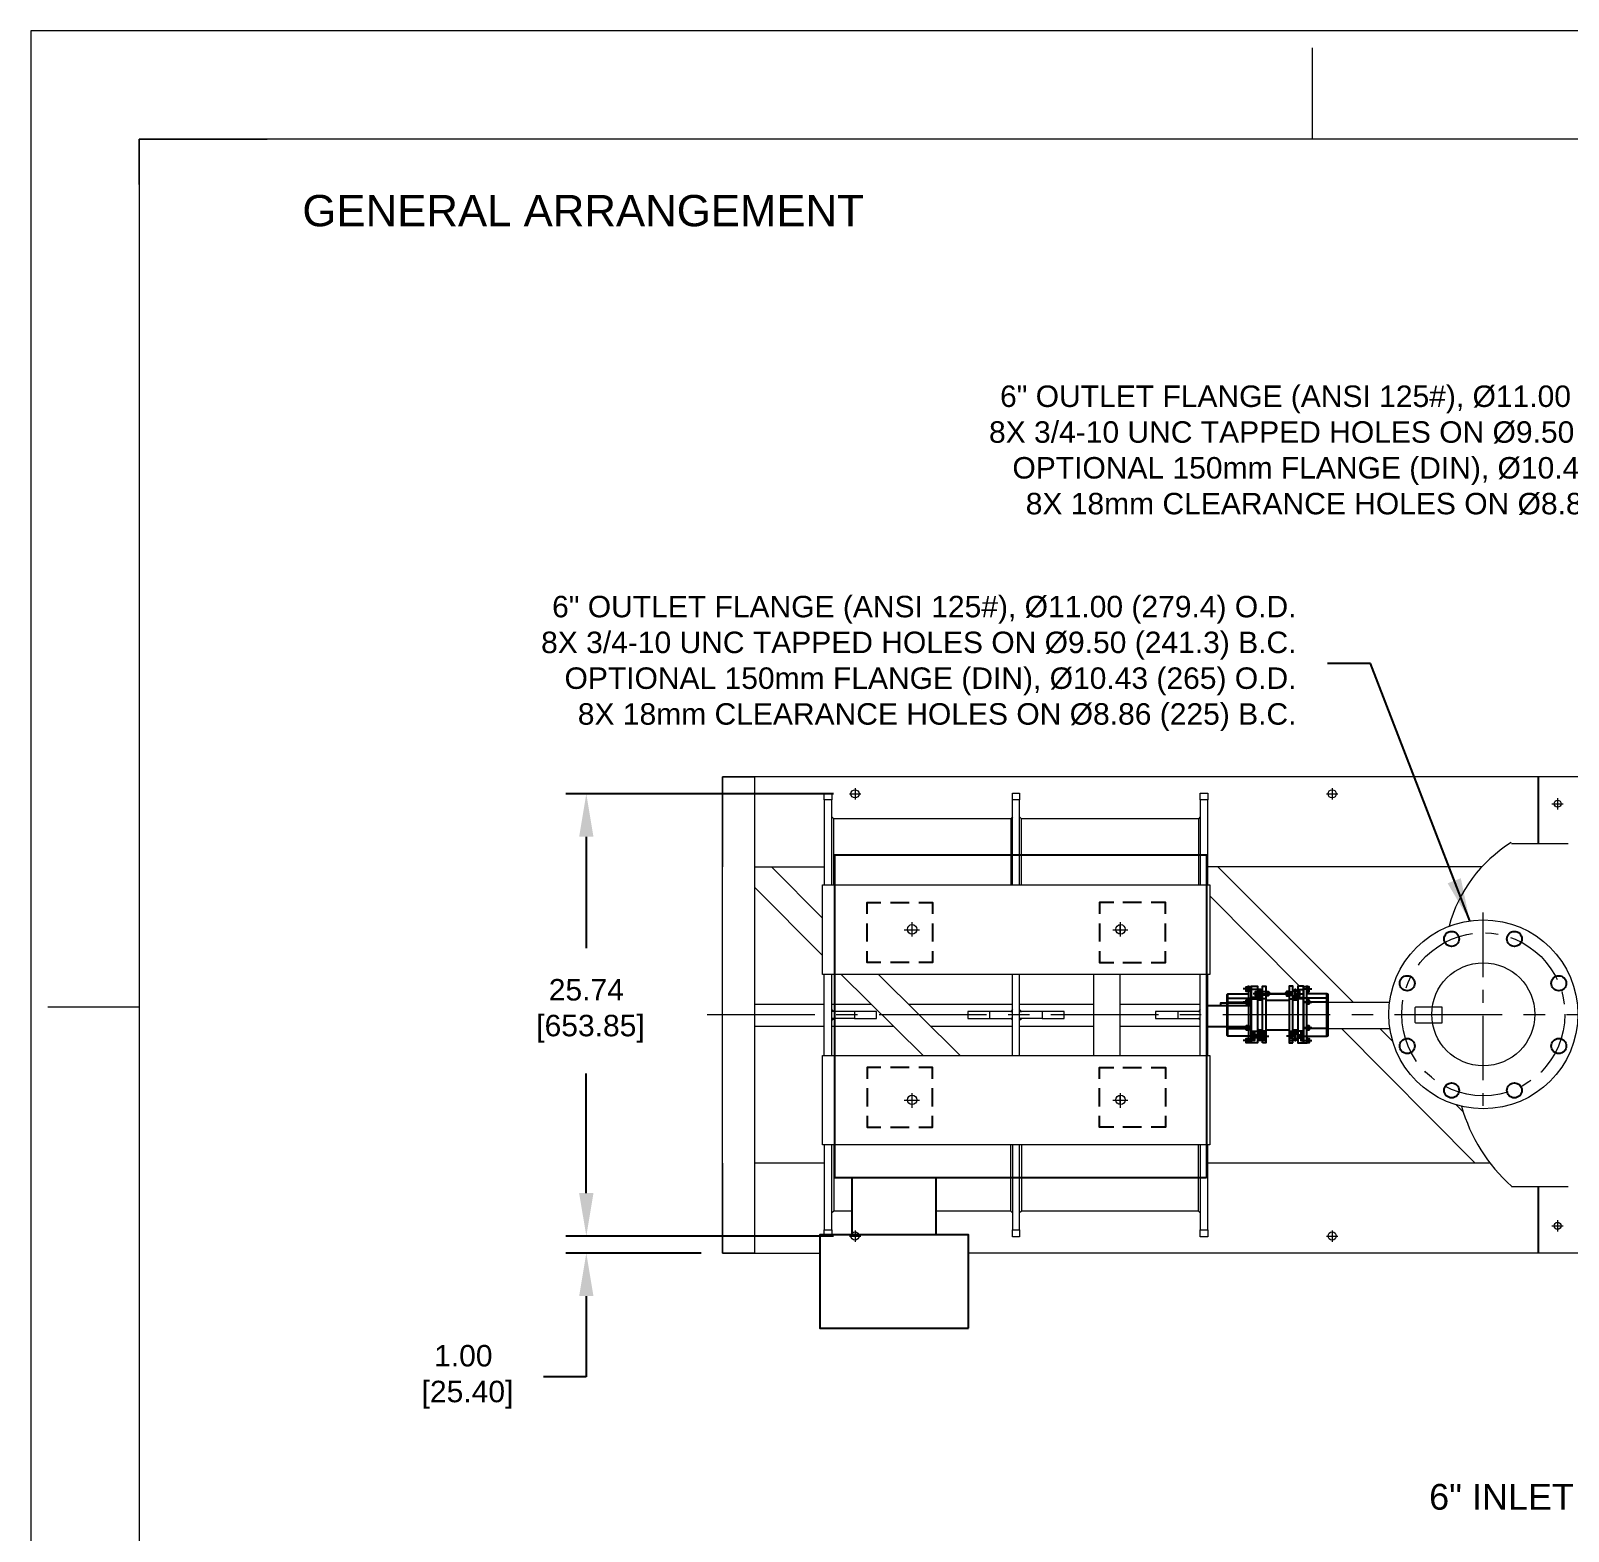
# Model space of a CAD drawing. Header units: inches. Extents: x 26 to 324, y 7 to 235.
# Drawn here: x 25.8 to 115.2, y 147.4 to 234.7 of the extents above; entities that cross this region are included whole.
import ezdxf
from ezdxf.enums import TextEntityAlignment as Align

# ---------------------------------------------------------------- set-up
doc = ezdxf.new("R2010")
doc.units = ezdxf.units.IN
doc.header["$MEASUREMENT"] = 0
doc.linetypes.add('CENTER', pattern=[2, 1.25, -0.25, 0.25, -0.25])
for name, color, linetype in [('CL', 1, 'CENTER'), ('OBJ', 7, 'Continuous'), ('Title Block', 7, 'Continuous'), ('TXT', 7, 'Continuous')]:
    doc.layers.add(name, color=color, linetype=linetype)
doc.styles.add('ACANSTS', font='romans.shx', dxfattribs={"height": 1})
doc.styles.add('Roman', font='romans')
doc.styles.get("Standard").update_dxf_attribs({"font": 'arial.ttf'})
doc.dimstyles.new('STANDARD 2 PLCS', dxfattribs={"dimtxt": 0.125, "dimasz": 0.18, "dimexe": 0.18, "dimexo": 0.0625, "dimgap": 0.09, "dimtad": 0, "dimtih": 1, "dimtoh": 1, "dimzin": 4, "dimdsep": 46, "dimtxsty": 'Standard', "dimcen": 0.09, "dimaunit": 1, "dimadec": 0, "dimazin": 1, "dimtfac": 1, "dimtofl": 0, "dimtmove": 1, "dimatfit": 3, "dimfxl": 1, "dimtolj": 1, "dimtzin": 4, "dimarcsym": 0})

# ---------------------------------------------------------------- blocks, each defined once
blk = doc.blocks.new('*U36')
blk.add_circle((0, 0), 0.438)
blk = doc.blocks.new('*U37')
at = {"layer": 'OBJ', "color": 0, "linetype": 'ByBlock', "lineweight": -2, "transparency": 16777216}
for p, rotation in [((58.703, 93.608), 90.00000000000001), ((62.357, 93.608), 45.00000000000002), ((56.119, 91.024), 135), ((56.119, 87.37), 180), ((64.94, 87.37), 315), ((58.703, 84.787), 225), ((62.357, 84.787), 270)]:
    blk.add_blockref('*U36', p, dxfattribs=dict(at, rotation=rotation))
blk.add_blockref('*U36', (64.94, 91.024), dxfattribs=at)
blk = doc.blocks.new('*D49')
at = {"color": 0, "lineweight": -2, "transparency": 16777216}
for p, q in [((72.472, 190.289), (56.883, 190.289)), ((58.083, 187.789), (58.083, 181.299)), ((58.083, 167.047), (58.083, 174.008)), ((72.472, 164.547), (56.883, 164.547))]:
    blk.add_line(p, q, dxfattribs=at)
at = {"color": 0, "transparency": 16777216}
for points in [[(57.666, 187.789), (58.499, 187.789), (58.083, 190.289)], [(57.666, 167.047), (58.499, 167.047), (58.083, 164.547)]]:
    blk.add_solid(points, dxfattribs=at)
at = {"layer": 'Defpoints', "color": 0, "transparency": 16777216}
for p in [(73.722, 190.289), (58.083, 164.547), (73.722, 164.547)]:
    blk.add_point(p, dxfattribs=at)
at = {"color": 0, "transparency": 16777216, "insert": (58.083, 177.654), "char_height": 1.25, "attachment_point": 5}
blk.add_mtext('\\A1;25.74\\P [653.85]', dxfattribs=at)
blk = doc.blocks.new('*D50')
at = {"color": 0, "lineweight": -2, "transparency": 16777216}
for p, q in [((58.083, 167.047), (58.083, 169.547)), ((72.472, 164.547), (56.883, 164.547)), ((64.757, 163.547), (56.883, 163.547)), ((58.083, 161.047), (58.083, 156.347)), ((58.083, 156.347), (55.583, 156.347))]:
    blk.add_line(p, q, dxfattribs=at)
at = {"color": 0, "transparency": 16777216}
for points in [[(57.666, 167.047), (58.499, 167.047), (58.083, 164.547)], [(57.666, 161.047), (58.499, 161.047), (58.083, 163.547)]]:
    blk.add_solid(points, dxfattribs=at)
at = {"layer": 'Defpoints', "color": 0, "transparency": 16777216}
for p in [(58.083, 164.547), (73.722, 164.547), (66.007, 163.547)]:
    blk.add_point(p, dxfattribs=at)
at = {"color": 0, "transparency": 16777216, "insert": (50.927, 156.347), "char_height": 1.25, "attachment_point": 5}
blk.add_mtext('\\A1;1.00\\P [25.40]', dxfattribs=at)
blk = doc.blocks.new('LONE STAR BLOWER TITLE BLOCK (SIZE A)')
at = {"layer": 'Title Block', "lineweight": 15}
for p, q in [((23.625, 18), (0, 18)), ((0, 18), (0, 0)), ((5.9062, 17.5), (5.9062, 17.9219)), ((23.125, 17.5), (0.5, 17.5)), ((23.125, 17.5), (0.5, 17.5)), ((0.5, 17.5), (0.5, 0.5)), ((0.5, 17.2912), (0.5, 17.5)), ((0.5, 17.5), (1.0894, 17.5)), ((0.5, 17.2912), (0.5, 14.2179)), ((0.0781, 13.5), (0.5, 13.5))]:
    blk.add_line(p, q, dxfattribs=at)
at = {"layer": 'Title Block', "lineweight": 15, "style": 'ACANSTS'}
for tag, p, height in [('DRAWN_BY', (14.3692, 2.2855), 0.135), ('DRAWN_DATE', (15.5145, 2.2938), 0.135), ('DRAWING_SUBTITLE', (17.5134, 1.9768), 0.2025), ('CHECKED_BY', (14.3914, 1.9397), 0.135), ('CHECK_DATE', (15.4958, 1.9404), 0.135), ('ENGINEER', (14.3854, 1.6081), 0.135), ('ENG_DATE', (15.4868, 1.6029), 0.135), ('DRAWING_SUBTITLE', (17.5109, 1.5494), 0.2025), ('MANUFACTURING', (14.3811, 1.2706), 0.135), ('MFG_DATE', (15.4879, 1.2695), 0.135), ('CONTROL', (14.3811, 0.9331), 0.135), ('CONTROL_DATE', (15.4879, 0.932), 0.135), ('CAGE_CODE', (17.7275, 0.9163), 0.135), ('MODEL_FILE_NAME', (8.2952, 0.6111), 0.135), ('APPROVED_BY', (14.3698, 0.5685), 0.135), ('APPROVAL_DATE', (15.4796, 0.5615), 0.135)]:
    blk.add_attdef(tag, p, '', height=height, dxfattribs=at)
at = {"layer": 'Title Block', "lineweight": 15, "style": 'Roman', "flags": 8}
for tag, height, p in [('DWG_NUMBER', 0.2812, (18.9096, 1.1474)), ('SCALE', 0.135, (17.9035, 0.7041)), ('SHEETNUMBER', 0.135, (21.2556, 0.7041)), ('TOTA_SHEETS', 0.135, (21.8939, 0.7016))]:
    blk.add_attdef(tag, text='', height=height, dxfattribs=at).set_placement(p, align=Align.TOP_LEFT)
at = {"layer": 'Title Block', "lineweight": 15, "style": 'ACANSTS'}
blk.add_attdef('REVISION', text='', height=0.135, dxfattribs=at).set_placement((22.8495, 0.8933), align=Align.CENTER)

msp = doc.modelspace()

# ---------------------------------------------------------------- linework, layer by layer
at = {"layer": 'CL', "lineweight": 0, "ltscale": 5}
for points in [[(73.722, 190.618), (73.722, 189.959)], [(101.486, 190.618), (101.486, 189.959)], [(73.392, 190.289), (74.051, 190.289)], [(101.156, 190.289), (101.816, 190.289)], [(114.278, 189.713), (114.937, 189.713)], [(114.607, 190.043), (114.607, 189.383)], [(77.024, 182.823), (77.024, 181.98)], [(89.154, 182.823), (89.154, 181.98)], [(89.154, 182.127), (89.154, 182.64)], [(76.584, 182.383), (77.464, 182.383)], [(77.024, 182.383), (77.024, 182.383)], [(88.714, 182.383), (89.594, 182.383)], [(89.154, 182.383), (89.154, 182.383)], [(65.122, 177.436), (143.2, 177.436)], [(77.024, 172.855), (77.024, 172.012)], [(89.154, 172.855), (89.154, 172.012)], [(89.154, 172.195), (89.154, 172.708)], [(76.584, 172.452), (77.464, 172.452)], [(77.024, 172.452), (77.024, 172.452)], [(88.714, 172.452), (89.594, 172.452)], [(89.154, 172.452), (89.154, 172.452)], [(73.722, 164.876), (73.722, 164.217)], [(101.486, 164.876), (101.486, 164.217)], [(114.278, 165.141), (114.937, 165.141)], [(114.607, 165.471), (114.607, 164.811)], [(73.392, 164.547), (74.051, 164.547)], [(101.156, 164.547), (101.816, 164.547)]]:
    msp.add_lwpolyline(points, dxfattribs=at)
at = {"layer": 'CL', "lineweight": 0, "ltscale": 3}
msp.add_lwpolyline([(110.263, 183.373), (110.263, 171.462)], dxfattribs=at)
msp.add_circle((110.281, 177.454), 4.75, dxfattribs=at)
at = {"layer": 'OBJ', "lineweight": 0}
for p, q in [((66.007, 163.547), (66.007, 191.289)), ((66.007, 191.289), (67.876, 191.289)), ((116.566, 191.289), (66.007, 191.289)), ((66.007, 191.289), (66.007, 186.048)), ((67.876, 186.048), (71.93, 186.048)), ((66.007, 168.787), (66.007, 163.547)), ((71.93, 168.787), (67.876, 168.787)), ((67.876, 163.547), (66.007, 163.547)), ((66.007, 163.547), (71.673, 163.547))]:
    msp.add_line(p, q, dxfattribs=at)
at = {"layer": 'OBJ'}
for p, q in [((113.488, 187.404), (113.488, 191.289)), ((113.488, 163.547), (113.488, 167.431))]:
    msp.add_line(p, q, dxfattribs=at)
at = {"layer": 'OBJ', "lineweight": 0}
for points in [[(67.876, 191.289), (67.876, 163.547)], [(71.93, 189.933), (71.93, 190.336), (72.37, 190.336), (72.37, 189.933)], [(72.37, 184.985), (72.37, 189.933), (71.93, 189.933), (71.93, 184.985)], [(82.887, 184.985), (82.887, 189.933)], [(83.291, 184.985), (83.291, 189.933)], [(93.808, 189.933), (93.808, 190.336), (94.248, 190.336), (94.248, 189.933)], [(94.248, 184.985), (94.248, 189.933), (93.808, 189.933), (93.808, 184.985)], [(72.48, 184.985), (72.48, 188.833), (72.37, 188.943)], [(82.778, 188.833), (72.48, 188.833)], [(82.887, 188.943), (82.778, 188.833), (82.778, 184.985)], [(83.401, 184.985), (83.401, 188.833), (83.291, 188.943)], [(93.698, 188.833), (83.401, 188.833)], [(93.808, 188.943), (93.698, 188.833), (93.698, 184.985)], [(111.912, 187.404), (115.21, 187.404)], [(71.82, 183.043), (68.852, 186.048)], [(110.208, 186.048), (94.248, 186.048)], [(102.714, 178.169), (94.835, 186.048)], [(71.82, 180.881), (67.876, 184.853)], [(71.93, 175.054), (71.93, 179.781)], [(72.37, 175.054), (72.37, 179.781)], [(77.684, 175.054), (72.919, 179.781)], [(79.846, 175.054), (75.082, 179.781)], [(82.887, 175.054), (82.887, 179.781)], [(83.291, 175.054), (83.291, 179.781)], [(87.615, 175.054), (87.615, 179.781)], [(89.154, 175.054), (89.154, 179.781)], [(93.808, 175.054), (93.808, 179.781)], [(94.248, 175.054), (94.248, 179.781)], [(101.174, 178.169), (104.828, 178.169)], [(71.93, 178.022), (67.876, 178.022)], [(74.679, 178.022), (72.37, 178.022)], [(72.37, 177.216), (72.37, 177.619)], [(73.689, 177.619), (72.37, 177.619)], [(73.689, 177.216), (72.37, 177.216)], [(82.887, 178.022), (76.877, 178.022)], [(81.568, 177.216), (82.887, 177.216), (82.887, 177.619), (81.568, 177.619)], [(87.615, 178.022), (83.291, 178.022)], [(83.291, 177.216), (83.291, 177.619)], [(84.61, 177.619), (83.291, 177.619)], [(84.61, 177.216), (83.291, 177.216)], [(93.808, 178.022), (89.154, 178.022)], [(92.526, 177.216), (93.808, 177.216), (93.808, 177.619), (92.526, 177.619)], [(71.93, 176.74), (67.876, 176.74)], [(75.961, 176.74), (72.37, 176.74)], [(82.887, 176.74), (78.16, 176.74)], [(87.615, 176.74), (83.291, 176.74)], [(93.808, 176.74), (89.154, 176.74)], [(101.248, 176.63), (104.843, 176.63)], [(105.015, 175.867), (104.253, 176.63)], [(106.305, 176.996), (106.342, 176.96)], [(109.114, 171.768), (108.694, 172.188)], [(71.93, 169.85), (71.93, 164.903), (72.37, 164.903), (72.37, 169.85)], [(72.48, 169.85), (72.48, 166.002), (72.37, 165.892)], [(82.887, 165.892), (82.778, 166.002), (82.778, 169.85)], [(82.887, 169.85), (82.887, 164.903), (83.291, 164.903), (83.291, 169.85)], [(83.401, 169.85), (83.401, 166.002), (83.291, 165.892)], [(93.808, 165.892), (93.698, 166.002), (93.698, 169.85)], [(93.808, 169.85), (93.808, 164.903), (94.248, 164.903), (94.248, 169.85)], [(110.676, 168.787), (94.248, 168.787)], [(111.912, 167.431), (115.21, 167.431)], [(73.542, 166.002), (72.48, 166.002)], [(82.778, 166.002), (78.417, 166.002)], [(93.698, 166.002), (83.401, 166.002)], [(71.93, 164.609), (71.93, 164.903)], [(72.37, 164.903), (72.37, 164.609)], [(83.291, 164.903), (83.291, 164.499), (82.887, 164.499), (82.887, 164.903)], [(94.248, 164.903), (94.248, 164.499), (93.808, 164.499), (93.808, 164.903)], [(116.566, 163.547), (80.322, 163.547)]]:
    msp.add_lwpolyline(points, dxfattribs=at)
for points in [[(83.291, 189.933), (82.887, 189.933), (82.887, 190.336), (83.291, 190.336)], [(71.82, 184.985), (94.358, 184.985), (94.358, 179.781), (71.82, 179.781)], [(99.592, 179.085), (94.358, 184.362)], [(72.37, 177.619), (72.37, 177.729), (72.48, 177.619)], [(72.37, 177.216), (72.37, 177.106), (72.48, 177.216)], [(73.689, 177.619), (73.689, 177.216), (74.972, 177.216), (74.972, 177.619)], [(80.286, 177.619), (80.286, 177.216), (81.568, 177.216), (81.568, 177.619)], [(82.887, 177.729), (82.778, 177.619), (82.887, 177.619)], [(82.887, 177.216), (82.778, 177.216), (82.887, 177.106)], [(83.291, 177.619), (83.401, 177.619), (83.291, 177.729)], [(83.401, 177.216), (83.291, 177.216), (83.291, 177.106)], [(84.61, 177.619), (84.61, 177.216), (85.893, 177.216), (85.893, 177.619)], [(91.206, 177.619), (91.206, 177.216), (92.526, 177.216), (92.526, 177.619)], [(93.698, 177.619), (93.808, 177.619), (93.808, 177.729)], [(93.808, 177.216), (93.698, 177.216), (93.808, 177.106)], [(107.881, 177.876), (106.342, 177.876), (106.305, 177.839), (106.305, 176.996), (106.342, 176.96), (107.881, 176.96)], [(102.027, 176.63), (109.806, 168.787)], [(71.82, 169.85), (71.82, 175.054), (94.358, 175.054), (94.358, 169.85)]]:
    msp.add_lwpolyline(points, close=True, dxfattribs=at)
at = {"layer": 'OBJ', "lineweight": 25}
for points in [[(94.175, 167.944), (72.553, 167.944), (72.553, 186.744), (94.175, 186.744)], [(96.594, 178.755), (96.594, 179.085), (96.63, 179.085), (96.63, 178.755)], [(96.63, 175.787), (96.63, 179.048), (96.777, 179.048), (96.777, 175.787)], [(96.777, 175.787), (96.777, 179.085), (97.143, 179.085), (97.143, 175.787)], [(97.436, 175.787), (97.436, 179.085), (97.62, 179.085), (97.62, 175.787)], [(99.196, 175.787), (99.196, 179.085), (98.976, 179.085), (98.976, 175.787)], [(99.819, 175.787), (99.819, 179.085), (99.489, 179.085), (99.489, 175.787)], [(100.002, 175.787), (100.002, 179.048), (99.819, 179.048), (99.819, 175.787)], [(100.038, 178.755), (100.038, 179.085), (100.002, 179.085), (100.002, 178.755)], [(96.3, 178.169), (96.777, 178.169)], [(96.557, 178.279), (96.484, 178.279), (96.484, 178.059), (96.557, 178.059), (96.594, 178.022), (96.557, 178.059), (96.484, 178.059), (96.484, 178.279)], [(96.484, 178.242), (96.557, 178.242)], [(96.484, 178.096), (96.557, 178.096)], [(96.594, 178.316), (96.557, 178.279), (96.557, 178.059), (96.557, 178.279)], [(96.594, 178.022), (96.594, 178.316), (96.63, 178.316), (96.63, 178.022)], [(96.594, 178.022), (96.594, 178.316), (96.63, 178.316), (96.63, 178.022)], [(97.217, 178.572), (97.327, 178.572), (97.327, 178.279), (97.217, 178.279)], [(97.29, 178.902), (97.29, 178.755)], [(97.29, 178.572), (97.29, 178.279)], [(99.342, 178.902), (99.342, 178.755)], [(99.342, 178.572), (99.342, 178.279)], [(100.295, 178.169), (99.855, 178.169)], [(100.038, 178.022), (100.038, 178.316), (100.002, 178.316), (100.002, 178.022)], [(100.038, 178.022), (100.038, 178.316), (100.002, 178.316), (100.002, 178.022)], [(100.038, 178.316), (100.038, 178.279), (100.038, 178.059), (100.038, 178.279)], [(100.038, 178.279), (100.148, 178.279), (100.148, 178.059), (100.038, 178.059), (100.038, 178.022), (100.038, 178.059), (100.148, 178.059), (100.148, 178.279)], [(100.148, 178.242), (100.038, 178.242)], [(100.148, 178.096), (100.038, 178.096)], [(96.3, 176.666), (96.777, 176.666)], [(96.557, 176.776), (96.484, 176.776), (96.484, 176.556), (96.557, 176.556), (96.594, 176.52), (96.557, 176.556), (96.484, 176.556), (96.484, 176.776)], [(96.484, 176.74), (96.557, 176.74)], [(96.484, 176.593), (96.557, 176.593)], [(96.594, 176.813), (96.557, 176.776), (96.557, 176.556), (96.557, 176.776)], [(96.594, 176.52), (96.594, 176.813), (96.63, 176.813), (96.63, 176.52)], [(96.594, 176.52), (96.594, 176.813), (96.63, 176.813), (96.63, 176.52)], [(97.217, 176.263), (97.217, 176.556), (97.327, 176.556), (97.327, 176.263)], [(97.29, 176.556), (97.29, 176.263)], [(99.342, 176.556), (99.342, 176.263)], [(100.295, 176.666), (99.855, 176.666)], [(100.038, 176.52), (100.038, 176.813), (100.002, 176.813), (100.002, 176.52)], [(100.038, 176.52), (100.038, 176.813), (100.002, 176.813), (100.002, 176.52)], [(100.038, 176.813), (100.038, 176.776), (100.038, 176.556), (100.038, 176.776)], [(100.038, 176.776), (100.148, 176.776), (100.148, 176.556), (100.038, 176.556), (100.038, 176.52), (100.038, 176.556), (100.148, 176.556), (100.148, 176.776)], [(100.148, 176.74), (100.038, 176.74)], [(100.148, 176.593), (100.038, 176.593)], [(96.594, 175.787), (96.594, 176.08), (96.63, 176.08), (96.63, 175.787)], [(97.29, 176.08), (97.29, 175.933)], [(99.342, 176.08), (99.342, 175.933)], [(100.038, 175.787), (100.038, 176.08), (100.002, 176.08), (100.002, 175.787)], [(80.322, 159.186), (80.322, 164.609), (71.673, 164.609), (71.673, 159.186)]]:
    msp.add_lwpolyline(points, close=True, dxfattribs=at)
for points in [[(74.422, 183.3), (74.422, 183.959), (75.228, 183.959)], [(75.778, 183.959), (76.877, 183.959)], [(77.427, 183.959), (78.233, 183.959), (78.233, 183.3)], [(88.788, 183.959), (87.945, 183.959), (87.945, 183.3)], [(90.4, 183.959), (89.301, 183.959)], [(91.793, 183.3), (91.793, 183.959), (90.95, 183.959)], [(74.422, 181.687), (74.422, 182.75)], [(78.233, 182.75), (78.233, 181.687)], [(87.945, 182.75), (87.945, 181.687)], [(91.793, 181.687), (91.793, 182.75)], [(75.228, 180.478), (74.422, 180.478), (74.422, 181.137)], [(78.233, 181.137), (78.233, 180.478), (77.427, 180.478)], [(87.945, 181.137), (87.945, 180.478), (88.788, 180.478)], [(90.95, 180.478), (91.793, 180.478), (91.793, 181.137)], [(76.877, 180.478), (75.778, 180.478)], [(89.301, 180.478), (90.4, 180.478)], [(96.594, 178.755), (96.557, 178.792), (96.484, 178.792), (96.484, 179.048), (96.557, 179.048)], [(96.557, 178.975), (96.484, 178.975)], [(96.557, 178.792), (96.557, 179.048), (96.594, 179.085)], [(99.489, 179.048), (99.525, 179.085)], [(100.038, 178.792), (100.038, 179.048), (100.038, 179.085)], [(100.038, 178.755), (100.038, 178.792), (100.148, 178.792), (100.148, 179.048), (100.038, 179.048)], [(100.038, 178.975), (100.148, 178.975)], [(96.777, 177.949), (94.175, 177.949), (94.175, 176.74), (96.777, 176.74), (96.777, 178.096), (94.981, 178.096), (94.981, 177.949)], [(96.63, 176.19), (95.421, 176.19), (95.384, 176.227), (95.384, 178.609), (95.421, 178.645)], [(95.384, 178.389), (96.777, 178.389)], [(95.384, 178.169), (96.777, 178.169)], [(95.421, 176.19), (95.421, 178.645), (96.63, 178.645)], [(96.777, 178.939), (96.3, 178.939)], [(96.557, 178.865), (96.484, 178.865)], [(97.143, 178.902), (96.777, 178.902)], [(97.143, 178.425), (96.777, 178.425)], [(96.777, 178.352), (97.143, 178.352)], [(97.29, 178.645), (96.887, 178.645)], [(97.143, 178.535), (97.033, 178.535), (97.033, 178.792), (97.143, 178.792)], [(97.143, 178.719), (97.033, 178.719)], [(97.143, 178.609), (97.033, 178.609)], [(97.327, 178.902), (97.217, 178.902), (97.217, 178.279), (97.143, 178.279)], [(97.217, 178.865), (97.143, 178.865)], [(97.217, 178.462), (97.143, 178.462)], [(97.436, 178.279), (97.327, 178.279), (97.327, 178.902), (97.327, 178.755), (97.217, 178.755), (97.217, 178.902)], [(97.253, 178.755), (97.253, 178.902)], [(97.253, 178.279), (97.253, 178.572)], [(97.436, 178.865), (97.327, 178.865)], [(97.436, 178.462), (97.327, 178.462)], [(97.62, 178.792), (97.766, 178.792), (97.766, 178.535), (97.62, 178.535), (97.62, 178.572), (97.436, 178.572)], [(97.62, 178.755), (97.436, 178.755)], [(97.62, 178.352), (97.436, 178.352)], [(97.473, 178.645), (97.986, 178.645)], [(97.62, 178.609), (97.766, 178.609), (97.84, 178.609), (97.84, 178.719), (97.766, 178.719), (97.62, 178.719)], [(97.62, 178.279), (98.499, 178.279), (98.976, 178.279)], [(98.646, 178.645), (97.766, 178.645)], [(97.95, 178.645), (98.866, 178.645)], [(99.159, 178.645), (98.609, 178.645)], [(98.976, 178.609), (98.829, 178.609), (98.792, 178.609), (98.792, 178.719), (98.829, 178.719), (98.976, 178.719)], [(98.976, 178.792), (98.829, 178.792), (98.829, 178.535), (98.976, 178.535), (99.012, 178.572)], [(98.976, 178.755), (99.196, 178.755)], [(98.976, 178.572), (99.196, 178.572)], [(98.976, 178.352), (99.196, 178.352)], [(99.379, 178.755), (99.305, 178.755), (99.305, 178.902), (99.305, 178.279), (99.196, 178.279)], [(99.196, 178.865), (99.305, 178.865)], [(99.196, 178.462), (99.305, 178.462)], [(99.379, 178.279), (99.379, 178.902), (99.305, 178.902)], [(99.305, 178.645), (99.745, 178.645)], [(99.489, 178.279), (99.379, 178.279), (99.305, 178.279), (99.305, 178.572), (99.379, 178.572)], [(99.379, 178.902), (99.379, 178.755), (99.379, 178.902)], [(99.379, 178.865), (99.489, 178.865)], [(99.379, 178.572), (99.379, 178.279), (99.379, 178.572)], [(99.379, 178.462), (99.489, 178.462)], [(99.489, 178.902), (99.819, 178.902)], [(99.489, 178.535), (99.599, 178.535), (99.599, 178.792), (99.489, 178.792)], [(99.489, 178.719), (99.599, 178.719)], [(99.489, 178.609), (99.599, 178.609)], [(99.489, 178.425), (99.819, 178.425)], [(99.819, 178.352), (99.489, 178.352)], [(101.248, 178.389), (99.819, 178.389)], [(101.248, 178.169), (99.819, 178.169)], [(99.855, 178.939), (100.295, 178.939)], [(101.174, 176.19), (101.174, 178.645), (100.002, 178.645)], [(100.002, 176.19), (101.174, 176.19), (101.248, 176.227), (101.248, 178.609), (101.174, 178.645)], [(100.038, 178.865), (100.148, 178.865)], [(95.384, 176.63), (96.777, 176.63)], [(96.777, 176.41), (96.96, 176.41), (96.96, 175.933), (96.777, 175.933), (96.3, 175.933)], [(96.777, 176.483), (97.143, 176.483), (97.107, 176.483)], [(96.96, 176.043), (96.85, 176.043), (96.85, 176.3), (96.96, 176.3)], [(97.143, 176.263), (96.96, 176.263)], [(97.327, 175.933), (97.217, 175.933), (97.217, 176.556), (97.143, 176.556)], [(97.217, 176.373), (97.143, 176.373)], [(97.217, 175.933), (97.217, 176.08), (97.327, 176.08), (97.327, 175.933), (97.327, 176.556), (97.436, 176.556)], [(97.253, 176.263), (97.253, 176.556)], [(97.436, 176.373), (97.327, 176.373)], [(97.62, 176.483), (97.436, 176.483)], [(97.62, 176.41), (97.436, 176.41)], [(97.436, 176.043), (97.583, 176.043), (97.583, 176.3), (97.436, 176.3)], [(97.62, 176.556), (98.976, 176.556)], [(98.976, 176.483), (99.196, 176.483)], [(98.976, 176.41), (99.196, 176.41)], [(99.196, 176.043), (99.049, 176.043), (99.049, 176.3), (99.196, 176.3)], [(99.196, 176.556), (99.305, 176.556), (99.305, 175.933), (99.305, 176.08), (99.379, 176.08)], [(99.196, 176.373), (99.305, 176.373)], [(99.379, 176.263), (99.305, 176.263), (99.305, 176.556), (99.379, 176.556), (99.489, 176.556)], [(99.305, 175.933), (99.379, 175.933), (99.379, 176.556)], [(99.379, 176.556), (99.379, 176.263), (99.379, 176.556)], [(99.379, 176.373), (99.489, 176.373)], [(99.489, 176.483), (99.489, 176.483)], [(99.819, 176.483), (99.489, 176.483)], [(99.489, 176.263), (99.672, 176.263)], [(99.819, 176.41), (99.672, 176.41), (99.672, 175.933), (99.819, 175.933)], [(99.672, 176.043), (99.745, 176.043), (99.745, 176.3), (99.672, 176.3)], [(101.248, 176.63), (99.819, 176.63)], [(96.594, 175.787), (96.557, 175.787), (96.484, 175.787), (96.484, 176.043), (96.557, 176.043)], [(96.557, 175.97), (96.484, 175.97)], [(96.557, 175.86), (96.484, 175.86)], [(96.557, 175.787), (96.557, 176.043), (96.594, 176.08)], [(97.107, 176.19), (96.704, 176.19)], [(96.96, 176.227), (96.85, 176.227)], [(96.96, 176.117), (96.85, 176.117)], [(97.143, 176.08), (96.96, 176.08)], [(97.217, 175.97), (97.143, 175.97)], [(97.253, 176.19), (97.803, 176.19)], [(97.253, 175.933), (97.253, 176.08)], [(97.436, 175.97), (97.327, 175.97)], [(97.436, 176.227), (97.583, 176.227), (97.62, 176.227), (97.62, 176.117), (97.583, 176.117), (97.436, 176.117)], [(97.62, 175.933), (97.436, 175.933)], [(99.342, 176.19), (98.829, 176.19)], [(99.196, 176.227), (99.049, 176.227), (98.976, 176.227), (98.976, 176.117), (99.049, 176.117), (99.196, 176.117)], [(98.976, 175.933), (99.196, 175.933)], [(99.196, 175.97), (99.305, 175.97)], [(99.379, 176.08), (99.379, 175.933), (99.379, 176.08)], [(99.379, 175.97), (99.489, 175.97)], [(99.489, 176.19), (99.928, 176.19)], [(99.489, 176.08), (99.672, 176.08)], [(99.672, 176.227), (99.745, 176.227)], [(99.672, 176.117), (99.745, 176.117)], [(99.855, 175.933), (100.295, 175.933)], [(100.038, 176.043), (100.148, 176.043), (100.148, 175.787), (100.038, 175.787), (100.038, 176.043), (100.038, 176.08)], [(100.038, 175.97), (100.148, 175.97)], [(100.038, 175.86), (100.148, 175.86)], [(75.228, 174.358), (74.422, 174.358), (74.422, 173.698)], [(76.877, 174.358), (75.778, 174.358)], [(78.233, 173.698), (78.233, 174.358), (77.427, 174.358)], [(87.945, 173.698), (87.945, 174.358), (88.788, 174.358)], [(89.301, 174.358), (90.4, 174.358)], [(90.95, 174.358), (91.793, 174.358), (91.793, 173.698)], [(74.422, 173.148), (74.422, 172.085)], [(78.233, 172.085), (78.233, 173.148)], [(87.945, 172.085), (87.945, 173.148)], [(91.793, 173.148), (91.793, 172.085)], [(74.422, 171.536), (74.422, 170.876), (75.228, 170.876)], [(77.427, 170.876), (78.233, 170.876), (78.233, 171.536)], [(88.788, 170.876), (87.945, 170.876), (87.945, 171.536)], [(91.793, 171.536), (91.793, 170.876), (90.95, 170.876)], [(75.778, 170.876), (76.877, 170.876)], [(90.4, 170.876), (89.301, 170.876)], [(73.542, 167.944), (73.542, 164.609)], [(78.417, 167.944), (78.417, 164.609)]]:
    msp.add_lwpolyline(points, dxfattribs=at)
at = {"layer": 'OBJ', "lineweight": 0}
for centre, radius in [((73.722, 190.289), 0.238), ((101.486, 190.289), 0.238), ((114.607, 189.713), 0.202), ((77.042, 182.402), 0.275), ((89.173, 182.402), 0.275), ((110.281, 177.454), 5.5), ((110.281, 177.454), 3), ((77.042, 172.47), 0.275), ((89.173, 172.47), 0.275), ((73.722, 164.547), 0.238), ((101.486, 164.547), 0.238), ((114.607, 165.141), 0.202)]:
    msp.add_circle(centre, radius, dxfattribs=at)
for centre, radius, start, end in [((116.328, 180.386), 8.337, 122.00317, 164.75037), ((118.417, 174.742), 9.766, 195.68363, 228.36182)]:
    msp.add_arc(centre, radius, start, end, dxfattribs=at)

# ---------------------------------------------------------------- block references
at = {"xscale": 12.62788581092365, "yscale": 12.62788581092365, "zscale": 12.62788581092365}
msp.add_blockref('LONE STAR BLOWER TITLE BLOCK (SIZE A)', (25.754, 7.418), dxfattribs=at)
at = {"layer": 'OBJ'}
msp.add_blockref('*U37', (49.733, 88.239), dxfattribs=at)

# ---------------------------------------------------------------- texts
at = {"char_height": 1.25, "attachment_point": 6}
for insert in [(125.475, 210.127), (99.41, 197.88)]:
    msp.add_mtext('6" OUTLET FLANGE (ANSI 125#), %%C11.00 (279.4) O.D.\\P8X 3/4-10 UNC TAPPED HOLES ON %%C9.50 (241.3) B.C.\\POPTIONAL 150mm FLANGE (DIN), %%C10.43 (265) O.D.\\P8X 18mm CLEARANCE HOLES ON %%C8.86 (225) B.C.', dxfattribs=dict(at, insert=insert))
at = {"layer": 'TXT', "lineweight": 5}
for s, height, p in [('GENERAL ARRANGEMENT', 1.8225, (57.898, 223.336)), ('6" INLET', 1.5, (111.342, 148.613))]:
    msp.add_text(s, height=height, dxfattribs=at).set_placement(p, align=Align.CENTER)

# ---------------------------------------------------------------- dimensions: what is measured, and where the dimension line sits
for p1, picture, middle in [((73.722, 190.289), '*D49', (58.083, 177.654)), ((66.007, 163.547), '*D50', (50.927, 156.347))]:
    dim = msp.add_linear_dim(base=(58.083, 164.547), p1=p1, p2=(73.722, 164.547), angle=90, dimstyle='STANDARD 2 PLCS', override={"dimscale": 20, "dimtxt": 0.0625, "dimasz": 0.125, "dimexe": 0.06, "dimpost": '\\X', "dimdle": 0.06, "dimtmove": 0})
    dim.commit()
    dim.dimension.update_dxf_attribs({"geometry": picture, "text_midpoint": middle, "dimtype": 160})

# ---------------------------------------------------------------- leaders
at = {"annotation_type": 0, "has_hookline": 1, "hookline_direction": 1, "text_width": 43.741}
for points in [[(134.403, 191.366), (129.775, 210.127), (127.275, 210.127)], [(109.489, 182.897), (103.71, 197.88), (101.21, 197.88)]]:
    msp.add_leader(points, dimstyle='STANDARD 2 PLCS', override={"dimscale": 20, "dimasz": 0.125, "dimpost": '\\X', "dimtmove": 0}, dxfattribs=at)

doc.saveas('drawing.dxf')
